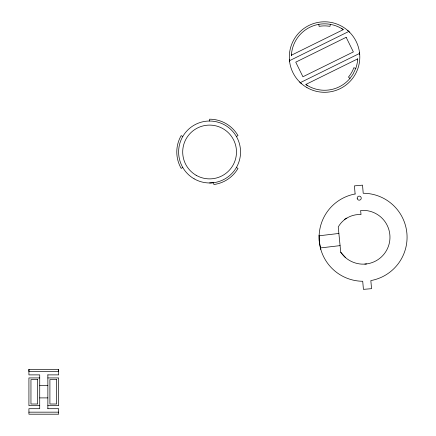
<?xml version="1.0" encoding="UTF-8"?>
<svg xmlns="http://www.w3.org/2000/svg" width="436" height="436" viewBox="0 0 436 436"><rect width="100%" height="100%" fill="white"/><g stroke="black" fill="none" stroke-linecap="round" stroke-linejoin="round"><path stroke-width="0.65" d="M28.918 369.379L28.918 371.418L58.664 371.418L58.664 369.379L28.918 369.379L28.918 374.884L39.731 374.884L39.714 408.701L28.918 408.701L28.918 414.2L58.664 414.2L58.664 408.701L47.846 408.701M58.664 369.379L58.664 374.884L47.846 374.884M319.125 235.211L319.234 240.966L320.798 249.452M291.471 54.151L291.412 55.219L343.29 29.637L341.786 28.656M357.64 59.945L357.7 58.876L305.821 84.459L307.326 85.44M291.368 55.781A33.212 33.212 0 0 1 329.605 24.225L330.325 24.345L329.97 26.351L329.3 26.242A31.174 31.174 0 0 0 319.141 26.351L318.787 24.345M357.716 58.86A33.212 33.212 0 0 1 355.765 68.408L352.947 74.278L349.994 78.393A33.212 33.212 0 0 1 305.952 84.562M182.771 167.479L181.18 168.394A32.804 32.804 0 0 1 181.18 135.596L182.771 136.512M236.405 136.512L237.996 135.596A32.804 32.804 0 0 0 209.591 119.192L209.591 121.028M289.515 60.697L348.784 31.474M300.328 82.627L359.596 53.399M346.037 218.501L346.871 218.104M319.119 235.783L338.881 233.456M320.416 247.937L340.08 245.626M364.845 264.096L366.594 263.922M209.591 182.962L213.629 182.695L213.869 184.515A32.804 32.804 0 0 0 237.996 168.394L236.405 167.479M39.736 377.936L28.918 377.936L28.918 405.644L39.736 405.644M47.846 377.936L58.664 377.936L58.664 405.644L47.846 405.644M39.714 385.675L47.862 385.675M39.714 397.899L47.862 397.899M28.918 412.162L58.664 412.162M355.765 68.408L353.847 67.711A31.174 31.174 0 0 1 348.865 76.562L348.435 77.085L349.994 78.393M345.65 257.72L340.723 252.199L338.243 226.971A24.552 24.552 0 0 1 345.906 218.692L347.846 217.51A24.552 24.552 0 0 1 361.003 214.556L360.648 210.495L361.324 210.425A26.89 26.89 0 0 1 389.958 238.138A26.89 26.89 0 0 1 359.575 263.922C354.348 263.191 349.329 260.962 345.356 257.48A26.89 26.89 0 0 1 340.723 252.199M347.797 30.547L349.481 32.122M299.63 81.973L301.314 83.549M359.504 52.445L359.727 54.745M289.384 59.356L289.608 61.65M47.862 374.878L47.862 408.701M330.325 24.345A33.212 33.212 0 0 1 343.154 29.539M344.511 219.313A37.594 37.594 0 0 1 345.525 218.763M346.162 37.305L295.75 62.168L302.933 76.758L353.362 51.928L346.162 37.305M355.122 194.004L353.683 194.271A44.009 44.009 0 0 0 361.035 281.22L362.714 281.242L363.422 289.362L371.543 288.676L370.834 280.555L372.486 280.25A44.009 44.009 0 0 0 365.134 193.301L363.21 193.273L362.539 185.153L354.419 185.883L355.122 194.004M37.676 379.565L30.956 379.565L30.956 404.014L37.676 404.014L37.676 379.565M56.626 379.565L49.9 379.565L49.9 404.014L56.626 404.014L56.626 379.565M357.215 198.38L357.188 198.282A2.038 2.038 0 0 1 360.038 196.282A2.038 2.038 0 0 1 360.496 199.737A2.038 2.038 0 0 1 357.22 198.544L357.215 198.38M306.933 87.576A35.251 35.251 0 0 0 359.804 57.051A35.251 35.251 0 0 0 306.933 26.52A35.251 35.251 0 0 0 306.933 87.576M196.145 175.283A26.89 26.89 0 0 0 236.481 151.995A26.89 26.89 0 0 0 196.145 128.707A26.89 26.89 0 0 0 196.145 175.283M194.107 178.815A30.967 30.967 0 0 0 240.558 151.995A30.967 30.967 0 0 0 194.107 125.176A30.967 30.967 0 0 0 194.107 178.815"/></g></svg>
